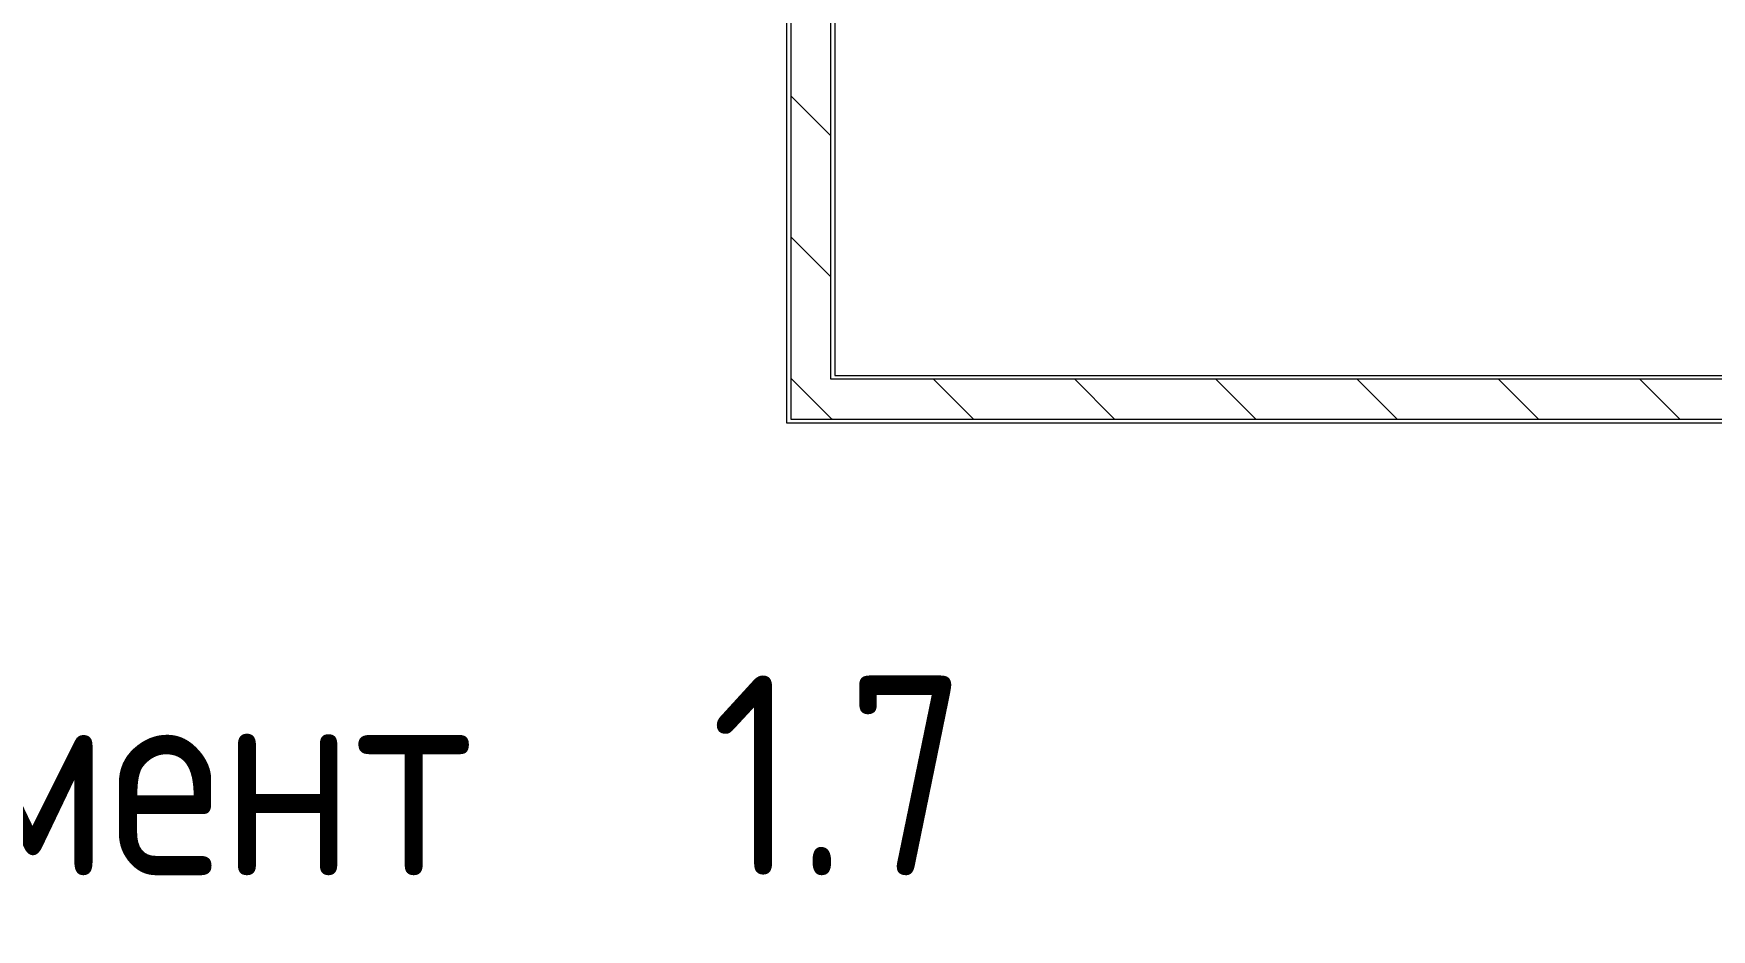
# Model space of a CAD drawing. Header units: millimetres. Extents: x 3991 to 282775, y -8553 to 29560.
# Drawn here: x 196425 to 204822, y 17966 to 22451 of the extents above; entities that cross this region are included whole.
import ezdxf

# ---------------------------------------------------------------- set-up
doc = ezdxf.new("R2010")
doc.units = ezdxf.units.MM
doc.layers.add('A-FLOR-1', color=7, linetype='Continuous', lineweight=5, true_color=0xaaaaaa)
doc.layers.add('G-ANNO-TEXT-1', color=7, linetype='Continuous', lineweight=9, true_color=0x3c3c3c)
doc.layers.add('I-WALL-3', color=7, linetype='Continuous', lineweight=5)
doc.styles.add('GOST Common_4', font='GOST_Common.ttf', dxfattribs={"width": 0.9, "height": 1000})
pattern_1 = [(135, (148815.1, 0), (-353.5534, -353.5534), [])]

msp = doc.modelspace()

# ---------------------------------------------------------------- hatches: boundary and pattern name
at = {"layer": 'I-WALL-3'}
h = msp.add_hatch(dxfattribs=at)
h.set_pattern_fill('FP_72', color=256, style=0, pattern_type=2)
h.set_pattern_definition(pattern_1)
h.paths.add_polyline_path([(200415.1, 20520), (200415.1, 23970), (200215.1, 23970), (200215.1, 20520), (200226.5, 20520)])
h.paths.add_polyline_path([(200215.1, 24970), (200415.1, 24970), (200415.1, 25550), (200215.1, 25550), (200215.1, 25158.3)])
h.paths.add_polyline_path([(200415.1, 26500), (200415.1, 26900), (200215.1, 26895.5), (200215.1, 26500), (200307.9, 26500)])
h = msp.add_hatch(dxfattribs=at)
h.set_pattern_fill('FP_72', color=256, style=0, pattern_type=2)
h.set_pattern_definition(pattern_1)
h.paths.add_polyline_path([(206725.1, 20520), (206945.1, 20520), (206945.1, 20720), (200415.1, 20720), (200415.1, 20520), (206145.1, 20520)])

# ---------------------------------------------------------------- linework, layer by layer
at = {"layer": 'A-FLOR-1'}
for p, q in [((200195.1, 20500), (200195.1, 25550)), ((200435.1, 23750), (200435.1, 20740)), ((200435.1, 20740), (206725.1, 20740)), ((206725.1, 20500), (200195.1, 20500))]:
    msp.add_line(p, q, dxfattribs=at)
at = {"layer": 'I-WALL-3'}
for p, q in [((200215.1, 25520), (200215.1, 20520)), ((200415.1, 20720), (200415.1, 23770)), ((206745.1, 20720), (200415.1, 20720)), ((200215.1, 20520), (206745.1, 20520))]:
    msp.add_line(p, q, dxfattribs=at)

# ---------------------------------------------------------------- texts
at = {"layer": 'G-ANNO-TEXT-1', "char_height": 1000, "attachment_point": 1, "style": 'GOST Common_4'}
for s, insert, width in [('Фрагмент', (193432.9, 19237.3), 7070.884), (' 1.7', (199266.9, 19237.3), 2056.328)]:
    msp.add_mtext(s, dxfattribs=dict(at, insert=insert, width=width))

doc.saveas('drawing.dxf')
